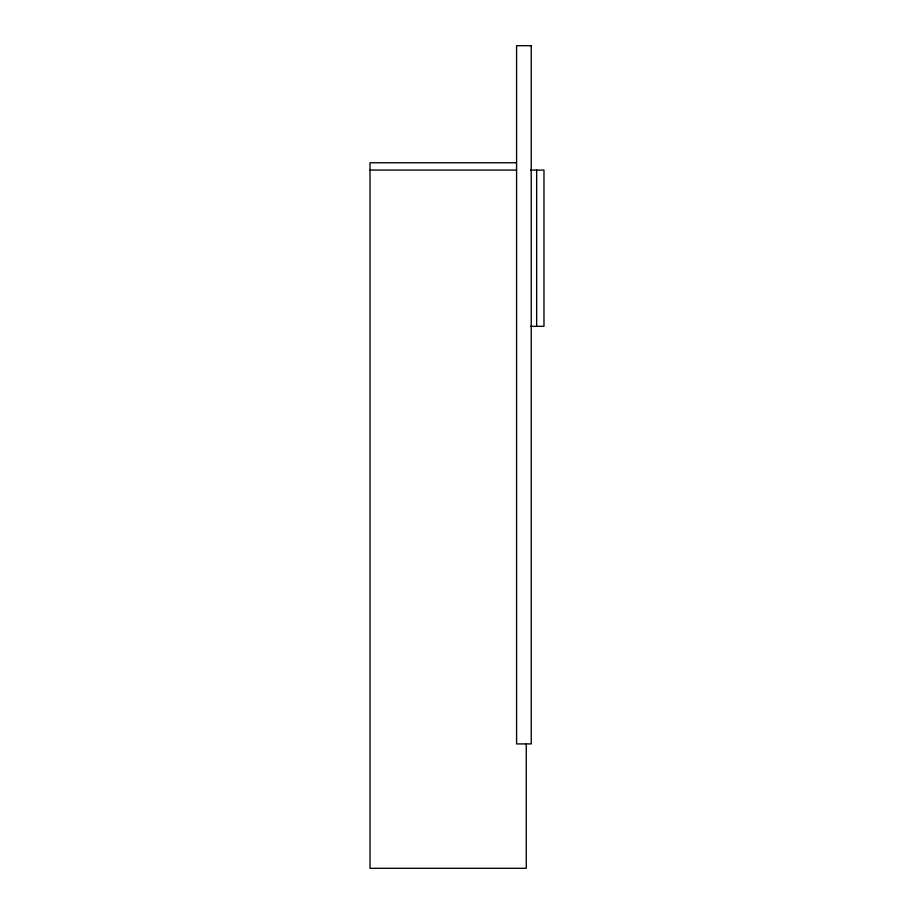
<?xml version="1.0" encoding="UTF-8"?>
<svg xmlns="http://www.w3.org/2000/svg" width="914" height="914" viewBox="0 0 914 914"><rect width="100%" height="100%" fill="white"/><g stroke="black" fill="none" stroke-linecap="round" stroke-linejoin="round"><path stroke-width="1.37" d="M516.33 162.761L370.021 162.761L370.021 868.3L526.27 868.3L526.27 744.076M370.021 170.084L516.33 170.084M530.543 170.084L543.979 170.084L543.979 326.332L530.543 326.332M536.655 170.084L536.655 326.332M531.228 45.7L516.581 45.7L516.581 743.916L531.228 743.916L531.228 45.7"/></g></svg>
